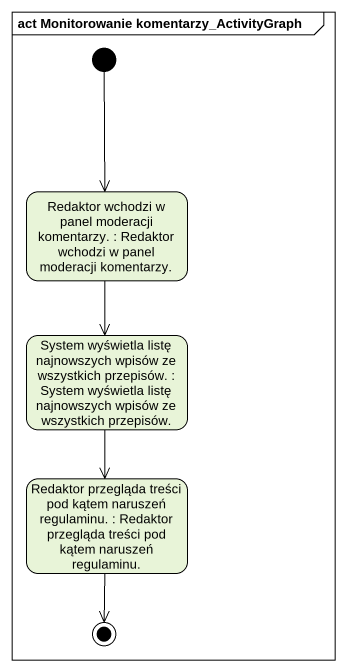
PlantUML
@startuml
mainframe act Monitorowanie komentarzy_ActivityGraph
hide empty description
state "Redaktor wchodzi w panel moderacji komentarzy. : Redaktor wchodzi w panel moderacji komentarzy." as Redaktor_wchodzi_w_panel
state "System wyświetla listę najnowszych wpisów ze wszystkich przepisów. : System wyświetla listę najnowszych wpisów ze wszystkich przepisów." as System_wyświetla_listę
state "Redaktor przegląda treści pod kątem naruszeń regulaminu. : Redaktor przegląda treści pod kątem naruszeń regulaminu." as Redaktor_przegląda_treści
[*] --> Redaktor_wchodzi_w_panel
Redaktor_wchodzi_w_panel --> System_wyświetla_listę
System_wyświetla_listę --> Redaktor_przegląda_treści
Redaktor_przegląda_treści --> [*]
@enduml
